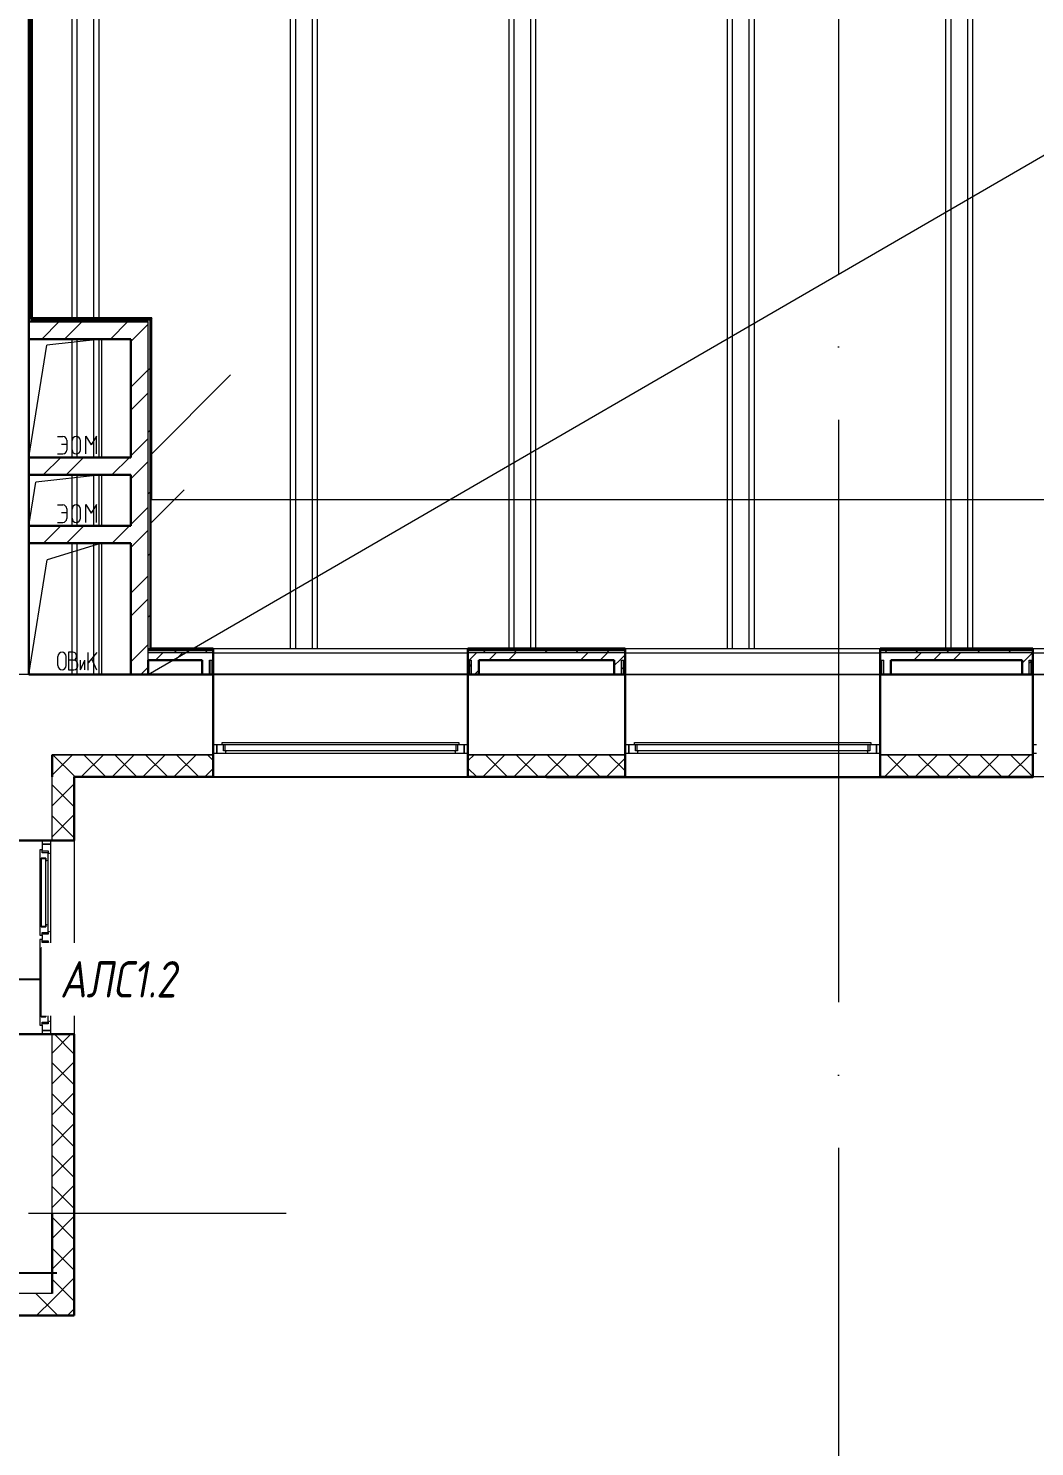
# Model space of a CAD drawing. Header units: millimetres. Extents: x -259793 to 1187961, y -549744 to 43070.
# Drawn here: x 281383 to 288292, y 12535 to 22275 of the extents above; entities that cross this region are included whole.
import ezdxf
from ezdxf import colors
from ezdxf.entities.mleader import LeaderData, LeaderLine
from ezdxf.math import Vec2, Vec3

# ---------------------------------------------------------------- set-up
doc = ezdxf.new("R2010")
doc.units = ezdxf.units.MM
doc.linetypes.add('ADSK_Линия сетки', pattern=[25, 20, -2.5, 0, -2.5])
doc.linetypes.add('ADSK_Сверху', pattern=[450, 300, -150])
for name, color, linetype, lineweight in [('_ Окна', 7, 'Continuous', 9), ('RC-Выноски', 7, 'Continuous', 0), ('Линии', 7, 'Continuous', 9), ('Оборудование', 8, 'Continuous', 18), ('Ограждение', 252, 'Continuous', 9), ('Окна', 252, 'Continuous', 9), ('Оси', 252, 'Continuous', 9), ('Перекрытие', 252, 'Continuous', 18), ('Стены внутренние', 7, 'Continuous', 18), ('Стены наружные', 7, 'Continuous', 18), ('Стены штриховка', 7, 'Continuous', 9)]:
    doc.layers.add(name, color=color, linetype=linetype, lineweight=lineweight)
doc.layers.add('Стены', color=194, linetype='Continuous')
doc.styles.add('RubezhCAD', font='', dxfattribs={"oblique": 10})
doc.styles.get('RubezhCAD').set_extended_font_data('GOST type A')

# ---------------------------------------------------------------- blocks, each defined once
blk = doc.blocks.new('Перекрытия 1 - Перекрытия 1-1698725-3 этаж копия 1')
at = {"layer": 'Перекрытие', "ltscale": 100}
for p, q in [((5699, 26580.3), (5699, 15540.3)), ((5734, 26580.3), (5734, 15540.3)), ((5849, 26580.3), (5849, 15540.3)), ((5884, 26580.3), (5884, 15540.3)), ((7199, 26580.3), (7199, 15540.3)), ((7234, 26580.3), (7234, 15540.3)), ((7349, 26580.3), (7349, 15540.3)), ((7384, 26580.3), (7384, 15540.3)), ((8699, 26580.3), (8699, 15540.3)), ((8734, 26580.3), (8734, 15540.3)), ((8849, 26580.3), (8849, 15540.3)), ((8884, 26580.3), (8884, 15540.3)), ((10199, 26580.3), (10199, 15540.3)), ((10234, 26580.3), (10234, 15540.3)), ((10349, 26580.3), (10349, 15540.3)), ((10384, 26580.3), (10384, 15540.3)), ((4199, 22805.3), (4199, 17800.3)), ((4234, 22805.3), (4234, 17800.3)), ((4349, 22805.3), (4349, 17800.3)), ((4384, 22805.3), (4384, 17800.3)), ((4199, 17665.3), (4199, 16852.6)), ((4234, 17665.3), (4234, 16852.6)), ((4349, 17665.3), (4349, 16852.6)), ((4384, 17665.3), (4384, 16852.6)), ((4199, 16732.6), (4199, 16382.6)), ((4234, 16732.6), (4234, 16382.6)), ((4349, 16732.6), (4349, 16382.6)), ((4384, 16732.6), (4384, 16382.6)), ((4199, 16262.6), (4199, 15360.3)), ((4234, 16262.6), (4234, 15360.3)), ((4349, 16262.6), (4349, 15360.3)), ((4384, 16262.6), (4384, 15360.3))]:
    blk.add_line(p, q, dxfattribs=at)
blk = doc.blocks.new('3 этаж')
at = {"color": 251, "lineweight": 18, "true_color": 0x636466}
for p, q in [((281584.9, 17898.9), (281584.9, 17961.5)), ((281642.3, 17898.9), (281642.3, 17961.5)), ((281689.1, 17990.2), (281659.1, 17990.2)), ((281659.1, 17990.2), (281659.1, 17870.2)), ((281692.4, 17936.9), (281659.1, 17936.9)), ((281712.4, 17956.9), (281712.4, 17966.9)), ((281741.5, 17870.2), (281770.2, 17936.9)), ((281741.5, 17870.2), (281741.5, 17936.9)), ((281770.2, 17870.2), (281770.2, 17936.9)), ((281853.2, 17988.2), (281793.2, 17916.7)), ((281793.2, 17868.2), (281793.2, 17988.2)), ((281853.2, 17868.2), (281817.3, 17945.3)), ((281659.1, 17870.2), (281695.7, 17870.2)), ((281722.4, 17896.9), (281722.4, 17906.9))]:
    blk.add_line(p, q, dxfattribs=at)
for centre, radius, start, end in [((281613.6, 17961.5), 28.7, 0, 180), ((281689.1, 17966.9), 23.3, 0, 90), ((281692.4, 17956.9), 20, 270, 0), ((281692.4, 17906.9), 30, 0, 90), ((281613.6, 17898.9), 28.7, 180, 0), ((281695.7, 17896.9), 26.7, 270, 0)]:
    blk.add_arc(centre, radius, start, end, dxfattribs=at)
at = {"layer": '_ Окна', "color": 251, "true_color": 0x636466}
for p, q in [((282675.8, 17354.6), (282650.8, 17354.6)), ((282675.8, 17296.6), (282675.8, 17354.6)), ((284400.8, 17354.6), (284375.8, 17354.6)), ((284375.8, 17354.6), (284375.8, 17296.6)), ((285505.8, 17354.6), (285480.8, 17354.6)), ((285505.8, 17296.6), (285505.8, 17354.6)), ((287230.8, 17354.6), (287205.8, 17354.6)), ((287205.8, 17354.6), (287205.8, 17296.6)), ((288305.8, 17354.6), (288280.8, 17354.6)), ((282650.8, 17296.6), (282675.8, 17296.6)), ((284375.8, 17296.6), (284400.8, 17296.6)), ((285480.8, 17296.6), (285505.8, 17296.6)), ((287205.8, 17296.6), (287230.8, 17296.6)), ((288280.8, 17296.6), (288305.8, 17296.6)), ((281477.8, 16696.6), (281477.8, 16671.6)), ((281477.8, 16671.6), (281535.8, 16671.6)), ((281535.8, 16671.6), (281535.8, 16696.6)), ((281501.8, 16576.6), (281469.8, 16576.6)), ((281469.8, 16576.6), (281469.8, 16573.6)), ((281501.8, 16573.6), (281469.8, 16573.6)), ((281469.8, 16573.6), (281469.8, 16106.6)), ((281469.8, 16573.6), (281501.8, 16573.6)), ((281501.8, 16573.6), (281501.8, 16576.6)), ((281501.8, 16106.6), (281501.8, 16573.6)), ((281469.8, 16106.6), (281501.8, 16106.6)), ((281501.8, 16106.6), (281469.8, 16106.6)), ((281469.8, 16106.6), (281469.8, 16103.6)), ((281469.8, 16103.6), (281501.8, 16103.6)), ((281501.8, 16103.6), (281501.8, 16106.6)), ((281501.8, 15959.6), (281469.8, 15959.6)), ((281469.8, 15959.6), (281469.8, 15956.6)), ((281501.8, 15956.6), (281469.8, 15956.6)), ((281469.8, 15956.6), (281469.8, 15489.6)), ((281469.8, 15956.6), (281501.8, 15956.6)), ((281501.8, 15956.6), (281501.8, 15959.6)), ((281501.8, 15489.6), (281501.8, 15956.6)), ((281469.8, 15489.6), (281501.8, 15489.6)), ((281501.8, 15489.6), (281469.8, 15489.6)), ((281469.8, 15489.6), (281469.8, 15486.6)), ((281501.8, 15486.6), (281501.8, 15489.6)), ((281469.8, 15486.6), (281501.8, 15486.6)), ((281477.8, 15391.6), (281477.8, 15366.6)), ((281535.8, 15391.6), (281477.8, 15391.6)), ((281535.8, 15366.6), (281535.8, 15391.6))]:
    blk.add_line(p, q, dxfattribs=at)
at = {"layer": '_ Окна', "color": 251, "lineweight": 18, "true_color": 0x636466}
for p, q in [((282713.8, 17354.6), (282675.8, 17354.6)), ((282675.8, 17354.6), (282675.8, 17296.6)), ((282721.8, 17313.6), (282721.8, 17354.6)), ((284329.8, 17354.6), (284329.8, 17313.6)), ((284375.8, 17354.6), (284337.8, 17354.6)), ((284375.8, 17296.6), (284375.8, 17354.6)), ((285543.8, 17354.6), (285505.8, 17354.6)), ((285505.8, 17354.6), (285505.8, 17296.6)), ((285551.8, 17313.6), (285551.8, 17354.6)), ((287159.8, 17354.6), (287159.8, 17313.6)), ((287205.8, 17354.6), (287167.8, 17354.6)), ((287205.8, 17296.6), (287205.8, 17354.6)), ((282675.8, 17296.6), (282735.2, 17296.6)), ((282733.8, 17313.6), (282721.8, 17313.6)), ((282735.2, 17296.6), (282739.8, 17313.6)), ((284311.8, 17313.6), (284316.3, 17296.6)), ((284316.3, 17296.6), (284375.8, 17296.6)), ((284329.8, 17313.6), (284317.8, 17313.6)), ((285505.8, 17296.6), (285565.2, 17296.6)), ((285563.8, 17313.6), (285551.8, 17313.6)), ((285565.2, 17296.6), (285569.8, 17313.6)), ((287141.8, 17313.6), (287146.3, 17296.6)), ((287146.3, 17296.6), (287205.8, 17296.6)), ((287159.8, 17313.6), (287147.8, 17313.6)), ((281535.8, 16671.6), (281477.8, 16671.6)), ((281477.8, 16671.6), (281477.8, 16633.6)), ((281535.8, 16612.1), (281535.8, 16671.6)), ((281477.8, 16633.6), (281460.8, 16633.6)), ((281460.8, 16633.6), (281460.8, 16577.6)), ((281460.8, 16577.6), (281461.8, 16576.6)), ((281461.8, 16576.6), (281460.8, 16575.6)), ((281460.8, 16575.6), (281460.8, 16561)), ((281460.8, 16561), (281469.8, 16558.6)), ((281469.8, 16558.6), (281469.8, 16576.6)), ((281469.8, 16576.6), (281501.8, 16576.6)), ((281477.8, 16613.6), (281477.8, 16633.6)), ((281477.8, 16625.6), (281518.8, 16625.6)), ((281518.8, 16613.6), (281477.8, 16613.6)), ((281501.8, 16576.6), (281501.8, 16558.6)), ((281501.8, 16558.6), (281518.8, 16563.1)), ((281518.8, 16625.6), (281518.8, 16613.6)), ((281518.8, 16563.1), (281518.8, 16613.6)), ((281518.8, 16607.6), (281535.8, 16612.1)), ((281469.8, 16121.6), (281460.8, 16119.1)), ((281460.8, 16119.1), (281460.8, 16104.6)), ((281460.8, 16104.6), (281461.8, 16103.6)), ((281461.8, 16103.6), (281460.8, 16102.6)), ((281460.8, 16102.6), (281460.8, 16046.6)), ((281469.8, 16103.6), (281469.8, 16121.6)), ((281501.8, 16103.6), (281469.8, 16103.6)), ((281518.8, 16117), (281501.8, 16121.6)), ((281501.8, 16121.6), (281501.8, 16103.6)), ((281518.8, 16066.6), (281518.8, 16117)), ((281535.8, 16068), (281518.8, 16072.6)), ((281460.8, 16046.6), (281477.8, 16046.6)), ((281477.8, 16016.6), (281460.8, 16016.6)), ((281460.8, 16016.6), (281460.8, 15960.6)), ((281477.8, 16066.6), (281518.8, 16066.6)), ((281477.8, 16046.6), (281477.8, 16066.6)), ((281518.8, 16054.6), (281477.8, 16054.6)), ((281477.8, 16046.6), (281477.8, 16016.6)), ((281477.8, 15996.6), (281477.8, 16016.6)), ((281477.8, 16008.6), (281518.8, 16008.6)), ((281518.8, 15996.6), (281477.8, 15996.6)), ((281518.8, 16066.6), (281518.8, 16054.6)), ((281518.8, 16008.6), (281518.8, 15996.6)), ((281518.8, 15946.1), (281518.8, 15996.6)), ((281518.8, 15990.6), (281535.8, 15995.1)), ((281535.8, 15995.1), (281535.8, 16068)), ((281460.8, 15960.6), (281461.8, 15959.6)), ((281461.8, 15959.6), (281460.8, 15958.6)), ((281460.8, 15958.6), (281460.8, 15944)), ((281460.8, 15944), (281469.8, 15941.6)), ((281469.8, 15941.6), (281469.8, 15959.6)), ((281469.8, 15959.6), (281501.8, 15959.6)), ((281501.8, 15959.6), (281501.8, 15941.6)), ((281501.8, 15941.6), (281518.8, 15946.1)), ((281469.8, 15504.6), (281460.8, 15502.1)), ((281460.8, 15502.1), (281460.8, 15487.6)), ((281460.8, 15487.6), (281461.8, 15486.6)), ((281469.8, 15486.6), (281469.8, 15504.6)), ((281518.8, 15500), (281501.8, 15504.6)), ((281501.8, 15504.6), (281501.8, 15486.6)), ((281518.8, 15449.6), (281518.8, 15500)), ((281461.8, 15486.6), (281460.8, 15485.6)), ((281460.8, 15485.6), (281460.8, 15429.6)), ((281460.8, 15429.6), (281477.8, 15429.6)), ((281501.8, 15486.6), (281469.8, 15486.6)), ((281477.8, 15449.6), (281518.8, 15449.6)), ((281477.8, 15429.6), (281477.8, 15449.6)), ((281518.8, 15437.6), (281477.8, 15437.6)), ((281477.8, 15429.6), (281477.8, 15391.6)), ((281477.8, 15391.6), (281535.8, 15391.6)), ((281535.8, 15451), (281518.8, 15455.6)), ((281518.8, 15449.6), (281518.8, 15437.6)), ((281535.8, 15391.6), (281535.8, 15451))]:
    blk.add_line(p, q, dxfattribs=at)
at = {"layer": 'Линии', "color": 251, "linetype": 'ADSK_Сверху', "ltscale": 200, "true_color": 0x636466}
blk.add_line((282205.8, 17836.6), (301850.8, 29236.6), dxfattribs=at)
at = {"layer": 'Линии', "color": 251, "lineweight": 18, "ltscale": 200, "true_color": 0x636466}
for p, q in [((281385.8, 19328.9), (281508.3, 20100.1)), ((281885.3, 20141.6), (281508.3, 20100.1)), ((281885.3, 20141.6), (281885.3, 19328.9)), ((281583.7, 19472.4), (281620.2, 19472.4)), ((281609.8, 19420.2), (281646.3, 19420.2)), ((281646.3, 19446.3), (281646.3, 19378.5)), ((281682.8, 19381.1), (281682.8, 19443.7)), ((281740.2, 19381.1), (281740.2, 19443.7)), ((281776.8, 19475), (281813.3, 19415)), ((281776.8, 19352.4), (281776.8, 19475)), ((281849.8, 19475), (281813.3, 19415)), ((281849.8, 19352.4), (281849.8, 19475)), ((281583.7, 19352.4), (281620.2, 19352.4)), ((281885.3, 19208.9), (281433.5, 19159.2)), ((281885.3, 19208.9), (281885.3, 18858.9)), ((281385.8, 18858.9), (281433.5, 19159.2)), ((281583.7, 19002.4), (281620.2, 19002.4)), ((281776.8, 19005), (281813.3, 18945)), ((281776.8, 18882.4), (281776.8, 19005)), ((281849.8, 19005), (281813.3, 18945)), ((281849.8, 18882.4), (281849.8, 19005)), ((281609.8, 18950.2), (281646.3, 18950.2)), ((281646.3, 18976.3), (281646.3, 18908.5)), ((281682.8, 18911.1), (281682.8, 18973.7)), ((281740.2, 18911.1), (281740.2, 18973.7)), ((281583.7, 18882.4), (281620.2, 18882.4)), ((281885.3, 18738.9), (281510.7, 18626.1)), ((281885.3, 18738.9), (281885.3, 17836.6)), ((281385.8, 17836.6), (281510.7, 18626.1))]:
    blk.add_line(p, q, dxfattribs=at)
at = {"layer": 'Линии', "color": 251, "lineweight": 18, "true_color": 0x636466}
for centre, radius, start, end in [((281620.2, 19446.3), 26.1, 0, 90), ((281711.5, 19443.7), 28.7, 0, 180), ((281620.2, 19378.5), 26.1, 270, 0), ((281711.5, 19381.1), 28.7, 180, 0), ((281620.2, 18976.3), 26.1, 0, 90), ((281711.5, 18973.7), 28.7, 0, 180), ((281620.2, 18908.5), 26.1, 270, 0), ((281711.5, 18911.1), 28.7, 180, 0)]:
    blk.add_arc(centre, radius, start, end, dxfattribs=at)
at = {"layer": 'Оборудование', "color": 251, "true_color": 0x636466}
for p, q in [((282220.8, 19343.9), (282771.5, 19894.6)), ((282220.8, 18873.9), (282453.3, 19106.4))]:
    blk.add_line(p, q, dxfattribs=at)
at = {"layer": 'Ограждение', "color": 251, "true_color": 0x636466}
for p, q in [((281410.8, 20286.6), (281410.8, 23581.6)), ((281410.8, 20286.6), (281400.8, 20276.6)), ((282230.8, 20286.6), (281410.8, 20286.6)), ((282230.8, 20286.6), (282220.8, 20276.6)), ((282230.8, 19036.6), (282230.8, 20286.6))]:
    blk.add_line(p, q, dxfattribs=at)
at = {"layer": 'Окна', "color": 251, "true_color": 0x636466}
for p, q in [((282713.8, 17371.6), (284337.8, 17371.6)), ((282713.8, 17354.6), (282713.8, 17371.6)), ((284337.8, 17354.6), (282713.8, 17354.6)), ((282733.8, 17313.6), (282733.8, 17354.6)), ((284317.8, 17354.6), (284317.8, 17313.6)), ((284337.8, 17371.6), (284337.8, 17354.6)), ((285543.8, 17371.6), (287167.8, 17371.6)), ((285543.8, 17354.6), (285543.8, 17371.6)), ((287167.8, 17354.6), (285543.8, 17354.6)), ((285563.8, 17313.6), (285563.8, 17354.6)), ((287147.8, 17354.6), (287147.8, 17313.6)), ((287167.8, 17371.6), (287167.8, 17354.6)), ((284317.8, 17313.6), (282733.8, 17313.6)), ((282735.2, 17296.6), (284316.3, 17296.6)), ((287147.8, 17313.6), (285563.8, 17313.6)), ((285565.2, 17296.6), (287146.3, 17296.6)), ((281460.8, 16577.6), (281460.8, 16575.6)), ((281460.8, 16561), (281460.8, 16119.1)), ((281518.8, 16117), (281518.8, 16563.1)), ((281535.8, 16068), (281535.8, 16612.1)), ((281460.8, 16104.6), (281460.8, 16102.6)), ((281535.8, 15451), (281535.8, 15995.1)), ((281460.8, 15960.6), (281460.8, 15958.6)), ((281460.8, 15944), (281460.8, 15502.1)), ((281518.8, 15500), (281518.8, 15946.1)), ((281460.8, 15487.6), (281460.8, 15485.6))]:
    blk.add_line(p, q, dxfattribs=at)
at = {"layer": 'Оси', "color": 251, "linetype": 'ADSK_Линия сетки', "ltscale": 200, "true_color": 0x636466}
for p, q in [((286945.8, 34587.2), (286945.8, -30119.6)), ((308795.8, 17836.6), (237073.5, 17836.6)), ((283153.2, 14136.6), (237073.5, 14136.6))]:
    blk.add_line(p, q, dxfattribs=at)
at = {"layer": 'Перекрытие', "color": 251, "true_color": 0x636466}
for p, q in [((281885.3, 20141.6), (281885.3, 19328.9)), ((281885.3, 19208.9), (281885.3, 18858.9)), ((296331.1, 19036.6), (282220.8, 19036.6)), ((281885.3, 18738.9), (281885.3, 17836.6))]:
    blk.add_line(p, q, dxfattribs=at)
at = {"layer": 'Стены', "color": 251, "true_color": 0x636466}
blk.add_line((284400.8, 17836.6), (282650.8, 17836.6), dxfattribs=at)
at = {"layer": 'Стены внутренние', "color": 251, "lineweight": 30, "true_color": 0x636466}
for p, q in [((281385.8, 19328.9), (281385.8, 20141.6)), ((281385.8, 18858.9), (281385.8, 19208.9)), ((281385.8, 17836.6), (281385.8, 18738.9)), ((282085.8, 17836.6), (281385.8, 17836.6)), ((282575.8, 17836.6), (282205.8, 17836.6)), ((282650.8, 17836.6), (282650.8, 17286.6)), ((284400.8, 17836.6), (284400.8, 17286.6)), ((284475.8, 17836.6), (285405.8, 17836.6)), ((285480.8, 17836.6), (285480.8, 17286.6)), ((287230.8, 17836.6), (287230.8, 17286.6)), ((287305.8, 17836.6), (288205.8, 17836.6)), ((288280.8, 17836.6), (288280.8, 17286.6)), ((281545.8, 17286.6), (281545.8, 17286.6)), ((281545.8, 17286.6), (281545.8, 17134.6)), ((282650.8, 17286.6), (282650.8, 17134.6)), ((284400.8, 17286.6), (284400.8, 17134.6)), ((285480.8, 17286.6), (285480.8, 17134.6)), ((287230.8, 17286.6), (287230.8, 17134.6)), ((288280.8, 17286.6), (288280.8, 17134.6)), ((281697.8, 17134.6), (282650.8, 17134.6)), ((281697.8, 17134.6), (281697.8, 16696.6)), ((284400.8, 17134.6), (285480.8, 17134.6)), ((287230.8, 17134.6), (288280.8, 17134.6)), ((280995.8, 16696.6), (281697.8, 16696.6)), ((280995.8, 15366.6), (281697.8, 15366.6)), ((281697.8, 13434.6), (281697.8, 15366.6)), ((281545.8, 13586.6), (281545.8, 14136.6)), ((281697.8, 13434.6), (279210.8, 13434.6))]:
    blk.add_line(p, q, dxfattribs=at)
at = {"layer": 'Стены внутренние', "color": 251, "true_color": 0x636466}
for p, q in [((282650.8, 17836.6), (282650.8, 17836.6)), ((285480.8, 17836.6), (287230.8, 17836.6)), ((288280.8, 17836.6), (290030.8, 17836.6)), ((281545.8, 17286.6), (282650.8, 17286.6)), ((282650.8, 17286.6), (281545.8, 17286.6)), ((284400.8, 17286.6), (285480.8, 17286.6)), ((285480.8, 17286.6), (284400.8, 17286.6)), ((287230.8, 17286.6), (288280.8, 17286.6)), ((288280.8, 17286.6), (287230.8, 17286.6)), ((281545.8, 16696.6), (281545.8, 17134.6)), ((284400.8, 17134.6), (282650.8, 17134.6)), ((287230.8, 17134.6), (285480.8, 17134.6)), ((290030.8, 17134.6), (288280.8, 17134.6)), ((281697.8, 16696.6), (281697.8, 15366.6)), ((281545.8, 14136.6), (281545.8, 15366.6)), ((281545.8, 13586.6), (279210.8, 13586.6))]:
    blk.add_line(p, q, dxfattribs=at)
at = {"layer": 'Стены внутренние', "color": 251, "linetype": 'Continuous', "lineweight": 9, "true_color": 0x636466}
for p, q in [((281545.8, 17146.9), (281685.4, 17286.6)), ((281701.2, 17136.6), (281551.2, 17286.6)), ((281747.6, 17136.6), (281897.6, 17286.6)), ((281913.4, 17136.6), (281763.4, 17286.6)), ((281959.7, 17136.6), (282109.7, 17286.6)), ((282125.5, 17136.6), (281975.5, 17286.6)), ((282171.8, 17136.6), (282321.8, 17286.6)), ((282337.6, 17136.6), (282187.6, 17286.6)), ((282384, 17136.6), (282534, 17286.6)), ((282549.8, 17136.6), (282399.8, 17286.6)), ((282650.8, 17247.7), (282611.9, 17286.6)), ((284400.8, 17244.2), (284443.1, 17286.6)), ((284505.3, 17136.6), (284655.3, 17286.6)), ((284671.1, 17136.6), (284521.1, 17286.6)), ((284717.4, 17136.6), (284867.4, 17286.6)), ((284883.2, 17136.6), (284733.2, 17286.6)), ((284929.5, 17136.6), (285079.5, 17286.6)), ((285095.4, 17136.6), (284945.4, 17286.6)), ((285141.7, 17136.6), (285291.7, 17286.6)), ((285307.5, 17136.6), (285157.5, 17286.6)), ((285353.8, 17136.6), (285480.8, 17263.5)), ((285478.8, 17177.4), (285369.6, 17286.6)), ((287263, 17136.6), (287413, 17286.6)), ((287428.8, 17136.6), (287278.8, 17286.6)), ((287475.1, 17136.6), (287625.1, 17286.6)), ((287640.9, 17136.6), (287490.9, 17286.6)), ((287687.3, 17136.6), (287837.3, 17286.6)), ((287853.1, 17136.6), (287703.1, 17286.6)), ((287899.4, 17136.6), (288049.4, 17286.6)), ((288065.2, 17136.6), (287915.2, 17286.6)), ((288111.5, 17136.6), (288261.5, 17286.6)), ((288277.3, 17136.6), (288127.3, 17286.6)), ((282596.1, 17136.6), (282648.8, 17189.3)), ((284459, 17136.6), (284402.8, 17192.7)), ((281545.8, 16934.8), (281695.8, 17084.8)), ((281695.8, 16929.9), (281545.8, 17079.9)), ((282365.6, 17136.6), (282364.4, 17134.6)), ((282574.7, 17134.6), (282573.6, 17136.6)), ((285038.4, 17134.6), (285037.2, 17136.6)), ((285181.2, 17136.6), (285180.3, 17135)), ((287854, 17134.6), (287852.9, 17136.6)), ((281545.8, 16722.6), (281695.8, 16872.6)), ((281695.8, 16717.8), (281545.8, 16867.8)), ((281545.8, 15237.7), (281672.6, 15364.6)), ((281695.8, 15232.8), (281562.1, 15366.6)), ((281545.8, 15025.6), (281695.8, 15175.6)), ((281695.8, 15020.7), (281545.8, 15170.7)), ((281545.8, 14813.5), (281695.8, 14963.5)), ((281695.8, 14808.6), (281545.8, 14958.6)), ((281545.8, 14601.3), (281695.8, 14751.3)), ((281695.8, 14596.4), (281545.8, 14746.4)), ((281545.8, 14389.2), (281695.8, 14539.2)), ((281695.8, 14384.3), (281545.8, 14534.3)), ((281545.8, 14177.1), (281695.8, 14327.1)), ((281695.8, 14172.2), (281545.8, 14322.2)), ((281697.8, 14354.3), (281695.8, 14350.8)), ((281545.8, 13964.9), (281695.8, 14114.9)), ((281695.8, 13960), (281545.8, 14110)), ((281545.8, 13752.8), (281695.8, 13902.8)), ((281695.8, 13747.9), (281545.8, 13897.9)), ((281545.8, 13540.7), (281695.8, 13690.7)), ((281695.8, 13535.8), (281545.8, 13685.8)), ((281545.8, 13473.6), (281432.9, 13586.6)), ((281441.7, 13436.6), (281545.8, 13540.7)), ((281697.8, 13573.5), (281695.8, 13576.9)), ((281582.9, 13436.6), (281545.8, 13473.6)), ((281653.8, 13436.6), (281695.8, 13478.5)), ((281426, 13434.6), (281425.2, 13436))]:
    blk.add_line(p, q, dxfattribs=at)
at = {"layer": 'Стены наружные', "color": 251, "lineweight": 30, "true_color": 0x636466}
for p, q in [((281385.8, 25416.6), (281385.8, 20141.6)), ((281400.8, 20276.6), (281400.8, 25281.6)), ((281385.8, 20261.6), (282205.8, 20261.6)), ((281400.8, 20276.6), (282220.8, 20276.6)), ((282220.8, 20276.6), (282220.8, 18016.6)), ((282085.8, 20141.6), (281385.8, 20141.6)), ((282085.8, 19328.9), (282085.8, 20141.6)), ((281385.8, 19328.9), (282085.8, 19328.9)), ((281385.8, 19208.9), (281385.8, 19328.9)), ((282085.8, 19208.9), (281385.8, 19208.9)), ((282085.8, 18858.9), (282085.8, 19208.9)), ((281385.8, 18858.9), (282085.8, 18858.9)), ((281385.8, 18738.9), (281385.8, 18858.9)), ((282085.8, 18738.9), (281385.8, 18738.9)), ((282085.8, 17836.6), (282085.8, 18738.9)), ((282220.8, 18011.6), (282205.8, 18011.6)), ((282205.8, 18011.6), (282220.8, 18011.6)), ((282575.8, 17936.6), (282205.8, 17936.6)), ((282205.8, 17936.6), (282205.8, 17836.6)), ((282220.8, 18016.6), (282650.8, 18016.6)), ((282575.8, 17836.6), (282575.8, 17936.6)), ((282650.8, 17936.6), (282650.8, 18016.6)), ((282650.8, 17936.6), (282650.8, 17836.6)), ((284400.8, 18016.6), (285480.8, 18016.6)), ((284400.8, 17936.6), (284400.8, 18016.6)), ((284400.8, 17836.6), (284400.8, 17936.6)), ((284475.8, 17936.6), (285405.8, 17936.6)), ((284475.8, 17936.6), (284475.8, 17836.6)), ((285405.8, 17836.6), (285405.8, 17936.6)), ((285480.8, 18016.6), (285480.8, 17836.6)), ((287230.8, 18016.6), (288280.8, 18016.6)), ((287230.8, 17836.6), (287230.8, 18016.6)), ((287305.8, 17936.6), (288205.8, 17936.6)), ((287305.8, 17936.6), (287305.8, 17836.6)), ((288205.8, 17836.6), (288205.8, 17936.6)), ((288280.8, 18016.6), (288280.8, 17836.6)), ((282085.8, 17836.6), (282205.8, 17836.6)), ((282575.8, 17836.6), (282650.8, 17836.6)), ((284400.8, 17836.6), (284475.8, 17836.6)), ((285405.8, 17836.6), (285480.8, 17836.6)), ((287230.8, 17836.6), (287305.8, 17836.6)), ((288205.8, 17836.6), (288280.8, 17836.6))]:
    blk.add_line(p, q, dxfattribs=at)
at = {"layer": 'Стены наружные', "color": 251, "linetype": 'Continuous', "lineweight": 9, "true_color": 0x636466}
for p, q in [((281385.8, 22078.1), (281400.8, 22093.1)), ((281385.8, 21653.8), (281400.8, 21668.8)), ((281385.8, 21229.6), (281400.8, 21244.6)), ((281385.8, 20805.3), (281400.8, 20820.3)), ((281385.8, 20381), (281400.8, 20396)), ((281474.6, 20141.6), (281594.6, 20261.6)), ((281631.7, 20141.6), (281751.7, 20261.6)), ((281690.6, 20261.6), (281705.6, 20276.6)), ((281946, 20141.6), (282066, 20261.6)), ((282114.8, 20261.6), (282129.8, 20276.6)), ((282085.8, 20124.1), (282205.8, 20244.1)), ((282085.8, 19809.8), (282205.8, 19929.8)), ((282205.8, 19928.2), (282220.8, 19943.2)), ((282085.8, 19652.7), (282205.8, 19772.7)), ((282205.8, 19504), (282220.8, 19519)), ((282085.8, 19338.4), (282205.8, 19458.4)), ((281484.9, 19208.9), (281604.9, 19328.9)), ((281642, 19208.9), (281762, 19328.9)), ((281956.3, 19208.9), (282076.3, 19328.9)), ((282085.8, 19181.2), (282205.8, 19301.2)), ((282205.8, 19079.7), (282220.8, 19094.7)), ((282085.8, 18866.9), (282205.8, 18986.9)), ((281486.3, 18738.9), (281606.3, 18858.9)), ((281643.5, 18738.9), (281763.5, 18858.9)), ((281957.8, 18738.9), (282077.8, 18858.9)), ((282085.8, 18709.7), (282205.8, 18829.7)), ((282205.8, 18655.4), (282220.8, 18670.4)), ((282085.8, 18395.4), (282205.8, 18515.4)), ((282085.8, 18238.3), (282205.8, 18358.3)), ((282205.8, 18231.2), (282220.8, 18246.2)), ((282085.8, 17924), (282205.8, 18044)), ((282255.5, 17936.6), (282305.5, 17986.6)), ((282385.4, 17986.6), (282397.9, 17999.1)), ((282390.5, 17936.6), (282440.5, 17986.6)), ((282397.9, 17999.1), (282410.4, 18011.6)), ((282410.4, 18011.6), (282415.4, 18016.6)), ((282597.6, 17986.6), (282610.1, 17999.1)), ((282610.1, 17999.1), (282622.6, 18011.6)), ((284410.5, 17936.6), (284460.5, 17986.6)), ((284506.7, 17986.6), (284519.2, 17999.1)), ((284519.2, 17999.1), (284531.7, 18011.6)), ((284531.7, 18011.6), (284536.7, 18016.6)), ((284545.5, 17936.6), (284595.5, 17986.6)), ((284680.4, 17936.6), (284730.4, 17986.6)), ((284718.9, 17986.6), (284731.4, 17999.1)), ((284731.4, 17999.1), (284743.9, 18011.6)), ((284931, 17986.6), (284943.5, 17999.1)), ((284943.5, 17999.1), (284956, 18011.6)), ((284956, 18011.6), (284961, 18016.6)), ((285143.1, 17986.6), (285155.6, 17999.1)), ((285155.6, 17999.1), (285168.1, 18011.6)), ((285173.9, 17936.6), (285223.9, 17986.6)), ((285308.8, 17936.6), (285358.8, 17986.6)), ((285355.3, 17986.6), (285367.8, 17999.1)), ((285367.8, 17999.1), (285380.3, 18011.6)), ((285380.3, 18011.6), (285385.3, 18016.6)), ((285405.8, 17898.6), (285443.7, 17936.6)), ((285443.7, 17936.6), (285480.8, 17973.6)), ((287264.5, 17986.6), (287277, 17999.1)), ((287277, 17999.1), (287289.5, 18011.6)), ((287463.8, 17936.6), (287513.8, 17986.6)), ((287476.6, 17986.6), (287489.1, 17999.1)), ((287489.1, 17999.1), (287501.6, 18011.6)), ((287501.6, 18011.6), (287506.6, 18016.6)), ((287598.8, 17936.6), (287648.8, 17986.6)), ((287688.7, 17986.6), (287701.2, 17999.1)), ((287701.2, 17999.1), (287713.7, 18011.6)), ((287733.7, 17936.6), (287783.7, 17986.6)), ((287900.9, 17986.6), (287913.4, 17999.1)), ((287913.4, 17999.1), (287925.9, 18011.6)), ((287925.9, 18011.6), (287930.9, 18016.6)), ((288113, 17986.6), (288125.5, 17999.1)), ((288125.5, 17999.1), (288138, 18011.6)), ((288205.8, 17915.2), (288227.2, 17936.6)), ((288227.2, 17936.6), (288277.2, 17986.6)), ((288255.8, 17917.2), (288268.3, 17929.7)), ((288268.3, 17929.7), (288275.1, 17936.6)), ((282155.5, 17836.6), (282205.8, 17886.8)), ((284400.8, 17880.6), (284413.3, 17893.1)), ((284413.3, 17893.1), (284425.8, 17905.6)), ((284445.5, 17836.6), (284475.8, 17866.8)), ((285455.8, 17874.9), (285468.3, 17887.4)), ((285468.3, 17887.4), (285480.8, 17899.9))]:
    blk.add_line(p, q, dxfattribs=at)
at = {"layer": 'Стены наружные', "color": 251, "true_color": 0x636466}
for p, q in [((282650.8, 18016.6), (284400.8, 18016.6)), ((282650.8, 17986.6), (284400.8, 17986.6)), ((285480.8, 18016.6), (287230.8, 18016.6)), ((285480.8, 17986.6), (287230.8, 17986.6)), ((288280.8, 18016.6), (290030.8, 18016.6)), ((288280.8, 17986.6), (290030.8, 17986.6)), ((282110.8, 17129.6), (282110.8, 17134.6)), ((284940.8, 17129.6), (282110.8, 17129.6)), ((282650.8, 17134.6), (282650.8, 17129.6)), ((284400.8, 17129.6), (284400.8, 17134.6)), ((284940.8, 17128.6), (284940.8, 17134.6)), ((284940.8, 17133.6), (287765.8, 17133.6)), ((287765.8, 17128.6), (284940.8, 17128.6)), ((287765.8, 17128.6), (287765.8, 17133.6)), ((287780.8, 17133.6), (288280.8, 17133.6)), ((287780.8, 17128.6), (287780.8, 17133.6)), ((288280.8, 17128.6), (287780.8, 17128.6)), ((288280.8, 17133.6), (288280.8, 17128.6))]:
    blk.add_line(p, q, dxfattribs=at)
at = {"layer": 'Стены штриховка', "color": 251, "true_color": 0x636466}
for p, q in [((282205.8, 17936.6), (282205.8, 20261.6)), ((282650.8, 17999.1), (282205.8, 17999.1)), ((282650.8, 17986.6), (282205.8, 17986.6)), ((282220.8, 18011.6), (282650.8, 18011.6)), ((282650.8, 18011.6), (282220.8, 18011.6)), ((282625.8, 17836.6), (282625.8, 17936.6)), ((282625.8, 17936.6), (282650.8, 17936.6)), ((282638.3, 17836.6), (282638.3, 17936.6)), ((284400.8, 18011.6), (285480.8, 18011.6)), ((285480.8, 18011.6), (284400.8, 18011.6)), ((285480.8, 17999.1), (284400.8, 17999.1)), ((285480.8, 17986.6), (284400.8, 17986.6)), ((284400.8, 17936.6), (284425.8, 17936.6)), ((284413.3, 17836.6), (284413.3, 17936.6)), ((284425.8, 17836.6), (284425.8, 17936.6)), ((285455.8, 17836.6), (285455.8, 17936.6)), ((285455.8, 17936.6), (285480.8, 17936.6)), ((285468.3, 17836.6), (285468.3, 17936.6)), ((287230.8, 18011.6), (288280.8, 18011.6)), ((288280.8, 18011.6), (287230.8, 18011.6)), ((288280.8, 17999.1), (287230.8, 17999.1)), ((288280.8, 17986.6), (287230.8, 17986.6)), ((287230.8, 17936.6), (287255.8, 17936.6)), ((287243.3, 17836.6), (287243.3, 17936.6)), ((287255.8, 17836.6), (287255.8, 17936.6)), ((288255.8, 17836.6), (288255.8, 17936.6)), ((288255.8, 17936.6), (288280.8, 17936.6)), ((288268.3, 17836.6), (288268.3, 17936.6)), ((282650.8, 17210.6), (282648.8, 17210.6)), ((282648.8, 17210.6), (282648.8, 17136.6)), ((284402.8, 17210.6), (284400.8, 17210.6)), ((284402.8, 17136.6), (284402.8, 17210.6)), ((285478.8, 17210.6), (285478.8, 17136.6)), ((285480.8, 17210.6), (285478.8, 17210.6)), ((287232.8, 17210.6), (287230.8, 17210.6)), ((287232.8, 17136.6), (287232.8, 17210.6)), ((288278.8, 17210.6), (288278.8, 17136.6)), ((288280.8, 17210.6), (288278.8, 17210.6)), ((282648.8, 17136.6), (281695.8, 17136.6)), ((281695.8, 17136.6), (281695.8, 16698.6)), ((281697.8, 17134.6), (281695.8, 17134.6)), ((285478.8, 17136.6), (284402.8, 17136.6)), ((288278.8, 17136.6), (287232.8, 17136.6)), ((281695.8, 16698.6), (281621.8, 16698.6)), ((281621.8, 16698.6), (281621.8, 16696.6)), ((281621.8, 15366.6), (281621.8, 15364.6)), ((281621.8, 15364.6), (281695.8, 15364.6)), ((281695.8, 15364.6), (281695.8, 13434.6)), ((281697.8, 13436.6), (279212.8, 13436.6))]:
    blk.add_line(p, q, dxfattribs=at)
at = {"layer": 'Перекрытие', "color": 251, "true_color": 0x636466}
blk.add_blockref('Перекрытия 1 - Перекрытия 1-1698725-3 этаж копия 1', (277481.8, 2476.3), dxfattribs=at)

msp = doc.modelspace()

# ---------------------------------------------------------------- block references
msp.add_blockref('3 этаж', (0, 0))

# ---------------------------------------------------------------- next in the draw order: leaders
at = {"layer": 'RC-Выноски', "ltscale": 0.01}
ml = msp.add_multileader_mtext('Standard', dxfattribs=at)
ml.set_content('АЛС1.2', color=256, style='RubezhCAD')
ml.set_leader_properties()
ml.build(insert=Vec2(0, 0))
ml.multileader.update_dxf_attribs({"has_text_frame": 1, "text_right_attachment_type": 2, "dogleg_length": 2, "arrow_head_size": 200, "scale": 100})
ctx = ml.context
ctx.base_point, ctx.scale, ctx.char_height, ctx.arrow_head_size, ctx.landing_gap_size, ctx.plane_origin = Vec3(281460.95932, 15744.1221), 100, 250, 200, 100, Vec3(235479.13983, -170229.16754)
ctx.right_attachment, ctx.text_align_type = 2, 1
notes = []
notes.append((ctx, [(0, (1, 1, 0), (281260.95932, 15744.1221), (1, 0), 200, [(0, [(280847.15455, 15742.94421)], 0, [])])]))
ctx.mtext.insert, ctx.mtext.alignment, ctx.mtext.flow_direction = Vec3(281998.79107, 15869.1221), 2, 5
ctx.mtext.has_bg_fill, ctx.mtext.bg_color, ctx.mtext.bg_scale_factor, ctx.mtext.bg_transparency, ctx.mtext.use_window_bg_color = 1, -1027028792, 1.5, 0, 1
ml = msp.add_multileader_mtext('Standard', dxfattribs=at)
ml.set_content('ШС3.3', color=256, style='RubezhCAD')
ml.set_leader_properties()
ml.build(insert=Vec2(0, 0))
ml.multileader.update_dxf_attribs({"has_text_frame": 1, "text_left_attachment_type": 6, "text_right_attachment_type": 6, "dogleg_length": 2, "arrow_head_size": 400, "scale": 100})
ctx = ml.context
ctx.base_point, ctx.scale, ctx.char_height, ctx.arrow_head_size, ctx.landing_gap_size, ctx.plane_origin = Vec3(280446.96507, 13729.02016), 100, 250, 400, 100, Vec3(-7325.49619, -31626.7318)
ctx.left_attachment, ctx.right_attachment = 6, 6
notes.append((ctx, [(0, (1, 1, 0), (280393.29077, 13729.02016), (1, 0), 53.6743, [(0, [(278785.72877, 13729.02016)], 0, [])])]))
ctx.mtext.insert, ctx.mtext.flow_direction = Vec3(280546.96507, 14029.02016), 5
ctx.mtext.has_bg_fill, ctx.mtext.bg_color, ctx.mtext.bg_scale_factor, ctx.mtext.bg_transparency, ctx.mtext.use_window_bg_color = 1, -1027028792, 1.5, 0, 1
for ctx, leaders in notes:
    for number, flags, end, landing, length, lines in leaders:
        leader = LeaderData()
        leader.index, (leader.has_last_leader_line, leader.has_dogleg_vector, leader.attachment_direction) = number, flags
        leader.last_leader_point, leader.dogleg_vector, leader.dogleg_length = Vec3(end), Vec3(landing), length
        for number, points, colour, breaks in lines:
            line = LeaderLine()
            line.index, line.vertices, line.color, line.breaks = number, Vec3.list(points), colors.encode_raw_color(colour), breaks
            leader.lines.append(line)
        ctx.leaders.append(leader)

doc.saveas('drawing.dxf')
